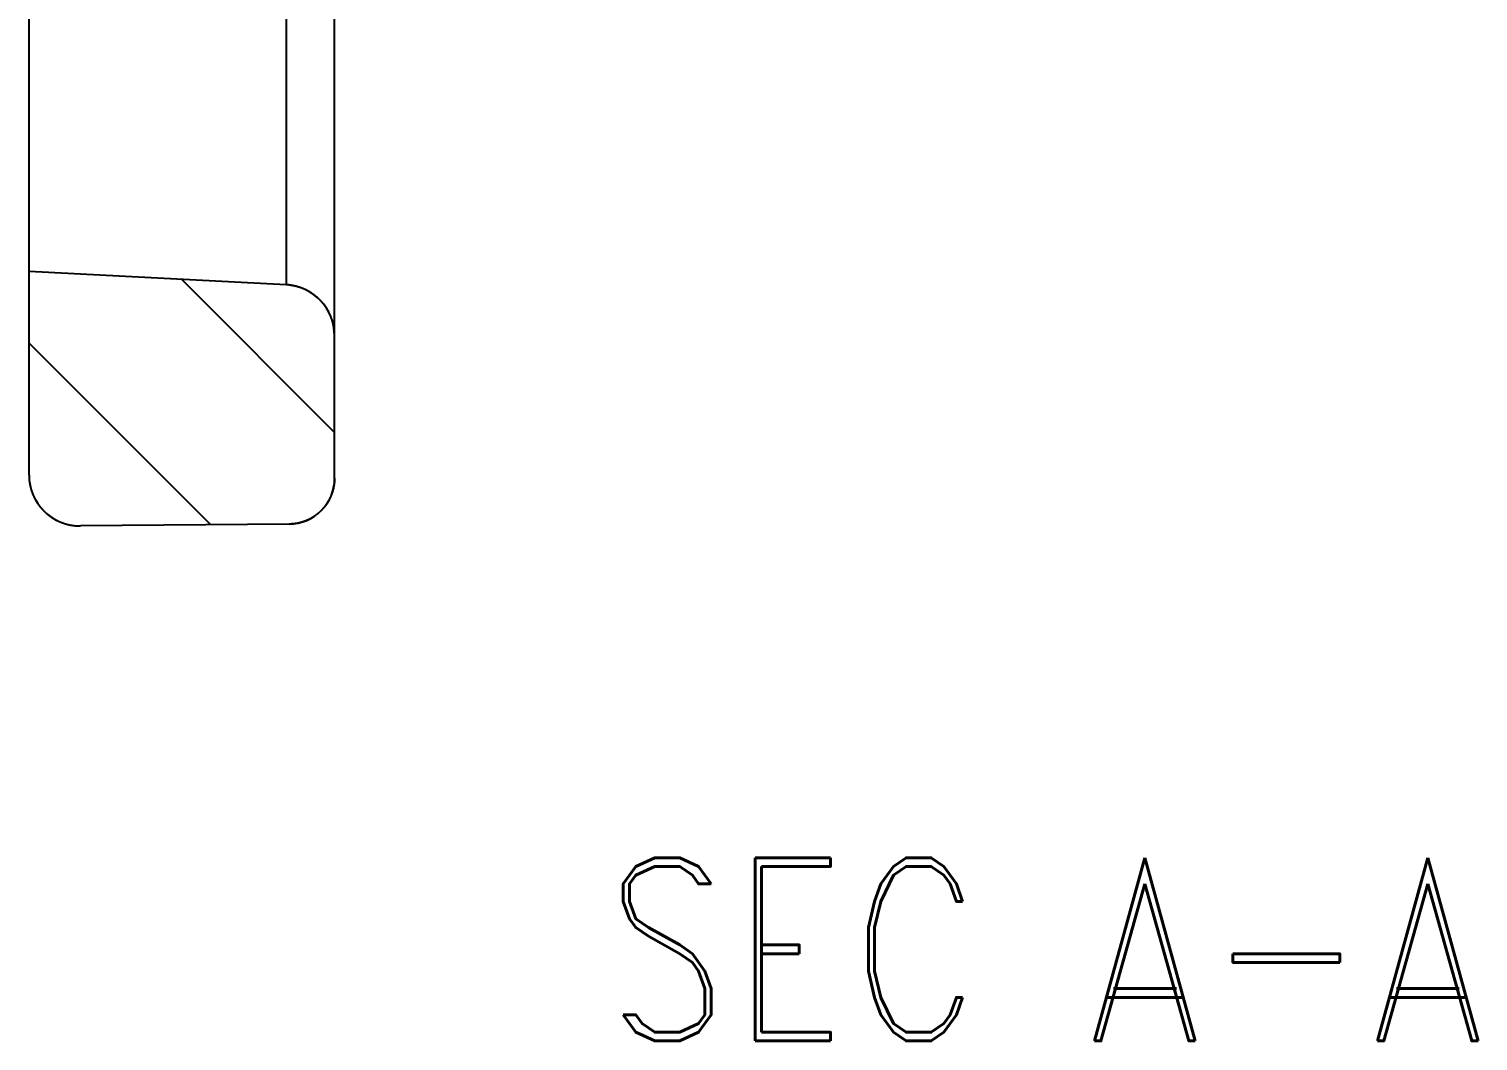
# Model space of a CAD drawing. Header units: millimetres. Extents: x 1786 to 2815, y -2075 to -1928.
# Drawn here: x 2621.83 to 2636.05, y -2017.81 to -2007.87 of the extents above; entities that cross this region are included whole.
import ezdxf
from ezdxf.enums import TextEntityAlignment as Align

# ---------------------------------------------------------------- set-up
doc = ezdxf.new("R2010")
doc.units = ezdxf.units.MM
doc.layers.add('hatch', color=56, linetype='Continuous', lineweight=9)
doc.styles.add('LongTou', font='romand.shx', dxfattribs={"width": 0.8, "bigfont": 'whgdtxt.shx'})

msp = doc.modelspace()

# ---------------------------------------------------------------- hatches: boundary and pattern name
at = {"linetype": 'Continuous'}
h = msp.add_hatch(dxfattribs=at)
h.set_pattern_fill('DEFAULT__1', color=40, scale=1.5, angle=135, style=0, pattern_type=0)
h.set_pattern_definition([(135, (3218.2217, -2520.3783), (-1.0606602, -1.0606602), [])])
edge = h.paths.add_edge_path()
edge.add_line((2624.826, -2012.283), (2624.826, -2010.883))
edge.add_spline(control_points=[(2624.826, -2012.283), (2624.826, -2012.545), (2624.641, -2012.731), (2624.379, -2012.733)], knot_values=[0, 0, 0, 0, 1, 1, 1, 1], weights=[1, 0.80679, 0.80679, 1], degree=3, periodic=0)
edge.add_line((2624.379, -2012.733), (2622.33, -2012.751))
edge.add_spline(control_points=[(2621.826, -2012.251), (2621.826, -2012.546), (2622.035, -2012.753), (2622.33, -2012.751)], knot_values=[0, 0, 0, 0, 1, 1, 1, 1], weights=[1, 0.802676, 0.802676, 1], degree=3, periodic=0)
edge.add_line((2621.826, -2012.251), (2621.826, -2010.251))
edge.add_line((2624.352, -2010.383), (2621.826, -2010.251))
edge.add_spline(control_points=[(2624.826, -2010.883), (2624.826, -2010.602), (2624.632, -2010.398), (2624.352, -2010.383)], knot_values=[0, 0, 0, 0, 1, 1, 1, 1], weights=[1, 0.816916, 0.816916, 1], degree=3, periodic=0)
edge = h.paths.add_edge_path()
edge.add_line((2624.826, -2006.119), (2624.826, -2002.499))
edge.add_spline(control_points=[(2624.826, -2006.119), (2624.826, -2006.4), (2624.632, -2006.604), (2624.352, -2006.618)], knot_values=[0, 0, 0, 0, 1, 1, 1, 1], weights=[1, 0.816916, 0.816916, 1], degree=3, periodic=0)
edge.add_line((2624.352, -2006.618), (2621.826, -2006.751))
edge.add_line((2621.826, -2006.751), (2621.826, -1962.451))
edge.add_line((2624.352, -1962.583), (2621.826, -1962.451))
edge.add_spline(control_points=[(2624.826, -1963.083), (2624.826, -1962.802), (2624.632, -1962.598), (2624.352, -1962.583)], knot_values=[0, 0, 0, 0, 1, 1, 1, 1], weights=[1, 0.816916, 0.816916, 1], degree=3, periodic=0)
edge.add_line((2624.826, -1966.703), (2624.826, -1963.083))
edge.add_line((2625.943, -1966.752), (2624.826, -1966.703))
edge.add_spline(control_points=[(2626.326, -1967.151), (2626.326, -1966.925), (2626.169, -1966.762), (2625.943, -1966.752)], knot_values=[0, 0, 0, 0, 1, 1, 1, 1], weights=[1, 0.814909, 0.814909, 1], degree=3, periodic=0)
edge.add_line((2626.326, -1967.244), (2626.326, -1967.151))
edge.add_spline(control_points=[(2626.326, -1967.244), (2626.326, -1967.47), (2626.169, -1967.633), (2625.943, -1967.643)], knot_values=[0, 0, 0, 0, 1, 1, 1, 1], weights=[1, 0.814909, 0.814909, 1], degree=3, periodic=0)
edge.add_line((2623.826, -1967.736), (2625.943, -1967.643))
edge.add_line((2623.826, -2001.466), (2623.826, -1967.736))
edge.add_line((2623.826, -2001.466), (2625.943, -2001.558))
edge.add_spline(control_points=[(2626.326, -2001.958), (2626.326, -2001.732), (2626.169, -2001.568), (2625.943, -2001.558)], knot_values=[0, 0, 0, 0, 1, 1, 1, 1], weights=[1, 0.814909, 0.814909, 1], degree=3, periodic=0)
edge.add_line((2626.326, -2002.05), (2626.326, -2001.958))
edge.add_spline(control_points=[(2626.326, -2002.05), (2626.326, -2002.277), (2626.169, -2002.44), (2625.943, -2002.45)], knot_values=[0, 0, 0, 0, 1, 1, 1, 1], weights=[1, 0.814909, 0.814909, 1], degree=3, periodic=0)
edge.add_line((2625.943, -2002.45), (2624.826, -2002.499))
edge = h.paths.add_edge_path()
edge.add_line((2624.826, -1958.319), (2624.826, -1956.919))
edge.add_spline(control_points=[(2624.826, -1958.319), (2624.826, -1958.6), (2624.632, -1958.804), (2624.352, -1958.818)], knot_values=[0, 0, 0, 0, 1, 1, 1, 1], weights=[1, 0.816916, 0.816916, 1], degree=3, periodic=0)
edge.add_line((2624.352, -1958.818), (2621.826, -1958.951))
edge.add_line((2621.826, -1958.951), (2621.826, -1956.951))
edge.add_spline(control_points=[(2621.826, -1956.951), (2621.826, -1956.656), (2622.035, -1956.448), (2622.33, -1956.451)], knot_values=[0, 0, 0, 0, 1, 1, 1, 1], weights=[1, 0.802676, 0.802676, 1], degree=3, periodic=0)
edge.add_line((2624.379, -1956.469), (2622.33, -1956.451))
edge.add_spline(control_points=[(2624.826, -1956.919), (2624.826, -1956.657), (2624.641, -1956.471), (2624.379, -1956.469)], knot_values=[0, 0, 0, 0, 1, 1, 1, 1], weights=[1, 0.80679, 0.80679, 1], degree=3, periodic=0)

# ---------------------------------------------------------------- linework, layer by layer
at = {"color": 7, "linetype": 'Continuous'}
for p, q in [((2621.826, -2012.251, 0), (2621.826, -1956.951, 0)), ((2624.826, -2012.283, 0), (2624.826, -2002.499, 0)), ((2624.352, -2006.618, 0), (2624.352, -2010.383, 0)), ((2624.352, -2010.383, 0), (2621.826, -2010.251, 0)), ((2624.352, -2010.383, 0), (2621.826, -2010.251, 0)), ((2621.826, -2012.251, 0), (2621.826, -2010.251, 0)), ((2624.826, -2012.283, 0), (2624.826, -2010.883, 0)), ((2624.379, -2012.733, 0), (2622.33, -2012.751, 0)), ((2624.379, -2012.733, 0), (2622.33, -2012.751, 0))]:
    msp.add_line(p, q, dxfattribs=at)
for centre, radius, start, end in [((2624.326, -2010.883, 0), 0.5, 0, 87), ((2622.326, -2012.251, 0), 0.5, 180, 270.5), ((2624.376, -2012.283, 0), 0.45, 270.5, 0)]:
    msp.add_arc(centre, radius, start, end, dxfattribs=at)
for points, knots in [([(2624.826, -2010.883, 0), (2624.826, -2010.881, 0), (2624.826, -2010.877, 0), (2624.825, -2010.872, 0), (2624.825, -2010.866, 0), (2624.825, -2010.861, 0), (2624.825, -2010.855, 0), (2624.824, -2010.85, 0), (2624.824, -2010.844, 0), (2624.824, -2010.839, 0), (2624.823, -2010.833, 0), (2624.823, -2010.828, 0), (2624.822, -2010.822, 0), (2624.821, -2010.817, 0), (2624.82, -2010.811, 0), (2624.82, -2010.805, 0), (2624.819, -2010.8, 0), (2624.818, -2010.794, 0), (2624.817, -2010.789, 0), (2624.816, -2010.783, 0), (2624.814, -2010.777, 0), (2624.813, -2010.772, 0), (2624.812, -2010.766, 0), (2624.81, -2010.76, 0), (2624.809, -2010.755, 0), (2624.807, -2010.749, 0), (2624.806, -2010.743, 0), (2624.804, -2010.738, 0), (2624.802, -2010.732, 0), (2624.801, -2010.726, 0), (2624.799, -2010.721, 0), (2624.797, -2010.715, 0), (2624.795, -2010.709, 0), (2624.793, -2010.704, 0), (2624.79, -2010.698, 0), (2624.788, -2010.693, 0), (2624.786, -2010.687, 0), (2624.783, -2010.682, 0), (2624.781, -2010.676, 0), (2624.778, -2010.671, 0), (2624.776, -2010.665, 0), (2624.773, -2010.66, 0), (2624.77, -2010.654, 0), (2624.767, -2010.649, 0), (2624.765, -2010.643, 0), (2624.762, -2010.638, 0), (2624.759, -2010.633, 0), (2624.755, -2010.627, 0), (2624.752, -2010.622, 0), (2624.749, -2010.617, 0), (2624.746, -2010.612, 0), (2624.742, -2010.606, 0), (2624.739, -2010.601, 0), (2624.735, -2010.596, 0), (2624.732, -2010.591, 0), (2624.728, -2010.586, 0), (2624.724, -2010.581, 0), (2624.721, -2010.576, 0), (2624.717, -2010.571, 0), (2624.713, -2010.566, 0), (2624.709, -2010.562, 0), (2624.705, -2010.557, 0), (2624.701, -2010.552, 0), (2624.697, -2010.548, 0), (2624.692, -2010.543, 0), (2624.688, -2010.538, 0), (2624.684, -2010.534, 0), (2624.68, -2010.529, 0), (2624.675, -2010.525, 0), (2624.671, -2010.521, 0), (2624.666, -2010.516, 0), (2624.662, -2010.512, 0), (2624.657, -2010.508, 0), (2624.652, -2010.504, 0), (2624.647, -2010.5, 0), (2624.643, -2010.496, 0), (2624.638, -2010.492, 0), (2624.633, -2010.488, 0), (2624.628, -2010.484, 0), (2624.623, -2010.481, 0), (2624.618, -2010.477, 0), (2624.613, -2010.474, 0), (2624.608, -2010.47, 0), (2624.603, -2010.467, 0), (2624.598, -2010.463, 0), (2624.593, -2010.46, 0), (2624.587, -2010.457, 0), (2624.582, -2010.453, 0), (2624.577, -2010.45, 0), (2624.572, -2010.447, 0), (2624.566, -2010.444, 0), (2624.561, -2010.441, 0), (2624.556, -2010.439, 0), (2624.55, -2010.436, 0), (2624.545, -2010.433, 0), (2624.539, -2010.431, 0), (2624.534, -2010.428, 0), (2624.528, -2010.426, 0), (2624.523, -2010.423, 0), (2624.517, -2010.421, 0), (2624.512, -2010.419, 0), (2624.506, -2010.416, 0), (2624.501, -2010.414, 0), (2624.495, -2010.412, 0), (2624.49, -2010.41, 0), (2624.484, -2010.408, 0), (2624.479, -2010.407, 0), (2624.473, -2010.405, 0), (2624.467, -2010.403, 0), (2624.462, -2010.401, 0), (2624.456, -2010.4, 0), (2624.451, -2010.398, 0), (2624.445, -2010.397, 0), (2624.44, -2010.396, 0), (2624.434, -2010.394, 0), (2624.428, -2010.393, 0), (2624.423, -2010.392, 0), (2624.417, -2010.391, 0), (2624.412, -2010.39, 0), (2624.406, -2010.389, 0), (2624.401, -2010.388, 0), (2624.395, -2010.387, 0), (2624.39, -2010.387, 0), (2624.384, -2010.386, 0), (2624.379, -2010.385, 0), (2624.373, -2010.385, 0), (2624.368, -2010.384, 0), (2624.362, -2010.384, 0), (2624.357, -2010.384, 0), (2624.353, -2010.383, 0), (2624.352, -2010.383, 0)], [0, 0, 0, 0, 0.0053893, 0.0108014, 0.0162363, 0.0216938, 0.0271736, 0.0326756, 0.0381996, 0.0437453, 0.0493127, 0.0549013, 0.0605111, 0.0661417, 0.0717929, 0.0774646, 0.0831563, 0.0888679, 0.0945991, 0.1003496, 0.1061192, 0.1119075, 0.1177142, 0.123539, 0.1293817, 0.1352419, 0.1411192, 0.1470134, 0.1529241, 0.1588509, 0.1647936, 0.1707517, 0.1767249, 0.1827128, 0.1887151, 0.1947313, 0.2007611, 0.206804, 0.2128597, 0.2189278, 0.2250079, 0.2310995, 0.2372022, 0.2433156, 0.2494393, 0.2555728, 0.2617157, 0.2678676, 0.274028, 0.2801964, 0.2863724, 0.2925556, 0.2987454, 0.3049415, 0.3111433, 0.3173504, 0.3235623, 0.3297785, 0.3359986, 0.3422221, 0.3484484, 0.3546772, 0.3609079, 0.3671401, 0.3733733, 0.3796069, 0.3858405, 0.3920736, 0.3983058, 0.4045365, 0.4107653, 0.4169917, 0.4232151, 0.4294352, 0.4356514, 0.4418633, 0.4480704, 0.4542722, 0.4604683, 0.4666582, 0.4728413, 0.4790173, 0.4851858, 0.4913461, 0.497498, 0.5036409, 0.5097744, 0.5158981, 0.5220115, 0.5281143, 0.5342059, 0.5402859, 0.546354, 0.5524097, 0.5584527, 0.5644825, 0.5704987, 0.5765009, 0.5824888, 0.588462, 0.5944201, 0.6003628, 0.6062897, 0.6122004, 0.6180945, 0.6239719, 0.6298321, 0.6356747, 0.6414996, 0.6473063, 0.6530946, 0.6588641, 0.6646146, 0.6703458, 0.6760574, 0.6817492, 0.6874208, 0.6930721, 0.6987027, 0.7043124, 0.7099011, 0.7154684, 0.7210142, 0.7265381, 0.7320401, 0.73752, 0.7429774, 0.7484123, 0.7538245, 0.7592137, 0.7592137, 0.7592137, 0.7592137]), ([(2621.826, -2012.251, 0), (2621.826, -2012.253, 0), (2621.826, -2012.256, 0), (2621.826, -2012.262, 0), (2621.826, -2012.268, 0), (2621.826, -2012.273, 0), (2621.826, -2012.279, 0), (2621.827, -2012.285, 0), (2621.827, -2012.29, 0), (2621.828, -2012.296, 0), (2621.828, -2012.302, 0), (2621.829, -2012.307, 0), (2621.829, -2012.313, 0), (2621.83, -2012.319, 0), (2621.831, -2012.325, 0), (2621.832, -2012.331, 0), (2621.833, -2012.336, 0), (2621.834, -2012.342, 0), (2621.835, -2012.348, 0), (2621.836, -2012.354, 0), (2621.838, -2012.36, 0), (2621.839, -2012.366, 0), (2621.84, -2012.372, 0), (2621.842, -2012.377, 0), (2621.843, -2012.383, 0), (2621.845, -2012.389, 0), (2621.847, -2012.395, 0), (2621.849, -2012.401, 0), (2621.85, -2012.407, 0), (2621.852, -2012.412, 0), (2621.854, -2012.418, 0), (2621.857, -2012.424, 0), (2621.859, -2012.43, 0), (2621.861, -2012.436, 0), (2621.863, -2012.442, 0), (2621.866, -2012.447, 0), (2621.868, -2012.453, 0), (2621.871, -2012.459, 0), (2621.873, -2012.465, 0), (2621.876, -2012.47, 0), (2621.879, -2012.476, 0), (2621.882, -2012.482, 0), (2621.885, -2012.487, 0), (2621.888, -2012.493, 0), (2621.891, -2012.498, 0), (2621.894, -2012.504, 0), (2621.898, -2012.509, 0), (2621.901, -2012.515, 0), (2621.904, -2012.52, 0), (2621.908, -2012.526, 0), (2621.911, -2012.531, 0), (2621.915, -2012.536, 0), (2621.919, -2012.542, 0), (2621.923, -2012.547, 0), (2621.926, -2012.552, 0), (2621.93, -2012.557, 0), (2621.934, -2012.562, 0), (2621.939, -2012.567, 0), (2621.943, -2012.572, 0), (2621.947, -2012.577, 0), (2621.951, -2012.582, 0), (2621.956, -2012.587, 0), (2621.96, -2012.592, 0), (2621.964, -2012.597, 0), (2621.969, -2012.601, 0), (2621.974, -2012.606, 0), (2621.978, -2012.61, 0), (2621.983, -2012.615, 0), (2621.988, -2012.619, 0), (2621.992, -2012.624, 0), (2621.997, -2012.628, 0), (2622.002, -2012.632, 0), (2622.007, -2012.636, 0), (2622.012, -2012.641, 0), (2622.017, -2012.645, 0), (2622.023, -2012.649, 0), (2622.028, -2012.652, 0), (2622.033, -2012.656, 0), (2622.038, -2012.66, 0), (2622.044, -2012.664, 0), (2622.049, -2012.667, 0), (2622.054, -2012.671, 0), (2622.06, -2012.674, 0), (2622.065, -2012.678, 0), (2622.071, -2012.681, 0), (2622.076, -2012.684, 0), (2622.082, -2012.687, 0), (2622.087, -2012.69, 0), (2622.093, -2012.693, 0), (2622.099, -2012.696, 0), (2622.104, -2012.699, 0), (2622.11, -2012.702, 0), (2622.116, -2012.705, 0), (2622.121, -2012.707, 0), (2622.127, -2012.71, 0), (2622.133, -2012.712, 0), (2622.139, -2012.715, 0), (2622.145, -2012.717, 0), (2622.15, -2012.719, 0), (2622.156, -2012.721, 0), (2622.162, -2012.723, 0), (2622.168, -2012.725, 0), (2622.174, -2012.727, 0), (2622.18, -2012.729, 0), (2622.186, -2012.731, 0), (2622.191, -2012.733, 0), (2622.197, -2012.734, 0), (2622.203, -2012.736, 0), (2622.209, -2012.737, 0), (2622.215, -2012.738, 0), (2622.221, -2012.74, 0), (2622.227, -2012.741, 0), (2622.233, -2012.742, 0), (2622.238, -2012.743, 0), (2622.244, -2012.744, 0), (2622.25, -2012.745, 0), (2622.256, -2012.746, 0), (2622.262, -2012.747, 0), (2622.267, -2012.747, 0), (2622.273, -2012.748, 0), (2622.279, -2012.749, 0), (2622.285, -2012.749, 0), (2622.29, -2012.75, 0), (2622.296, -2012.75, 0), (2622.302, -2012.75, 0), (2622.307, -2012.751, 0), (2622.313, -2012.751, 0), (2622.319, -2012.751, 0), (2622.324, -2012.751, 0), (2622.328, -2012.751, 0), (2622.33, -2012.751, 0)], [0, 0, 0, 0, 0.0055611, 0.0111477, 0.0167596, 0.0223966, 0.0280586, 0.0337453, 0.0394566, 0.0451921, 0.0509518, 0.0567353, 0.0625425, 0.068373, 0.0742266, 0.0801031, 0.0860022, 0.0919235, 0.0978668, 0.1038319, 0.1098183, 0.1158258, 0.1218541, 0.1279028, 0.1339716, 0.1400601, 0.146168, 0.1522948, 0.1584403, 0.1646041, 0.1707858, 0.1769849, 0.183201, 0.1894338, 0.1956829, 0.2019477, 0.208228, 0.2145231, 0.2208328, 0.2271565, 0.2334937, 0.2398441, 0.246207, 0.2525822, 0.258969, 0.2653669, 0.2717756, 0.2781944, 0.2846229, 0.2910606, 0.2975069, 0.3039614, 0.3104234, 0.3168925, 0.3233682, 0.3298499, 0.3363371, 0.3428292, 0.3493257, 0.355826, 0.3623296, 0.3688361, 0.3753447, 0.3818549, 0.3883663, 0.3948782, 0.4013901, 0.4079015, 0.4144118, 0.4209204, 0.4274268, 0.4339304, 0.4404308, 0.4469273, 0.4534194, 0.4599065, 0.4663882, 0.4728639, 0.479333, 0.4857951, 0.4922495, 0.4986958, 0.5051335, 0.511562, 0.5179809, 0.5243895, 0.5307875, 0.5371743, 0.5435494, 0.5499124, 0.5562627, 0.5626, 0.5689237, 0.5752333, 0.5815285, 0.5878087, 0.5940736, 0.6003226, 0.6065554, 0.6127716, 0.6189707, 0.6251523, 0.6313161, 0.6374616, 0.6435885, 0.6496964, 0.6557849, 0.6618536, 0.6679023, 0.6739306, 0.6799381, 0.6859246, 0.6918896, 0.6978329, 0.7037543, 0.7096533, 0.7155298, 0.7213835, 0.727214, 0.7330211, 0.7388046, 0.7445643, 0.7502999, 0.7560111, 0.7616978, 0.7673598, 0.7729969, 0.7786088, 0.7841953, 0.7897564, 0.7897564, 0.7897564, 0.7897564]), ([(2624.826, -2012.283, 0), (2624.826, -2012.285, 0), (2624.826, -2012.288, 0), (2624.825, -2012.293, 0), (2624.825, -2012.298, 0), (2624.825, -2012.303, 0), (2624.825, -2012.308, 0), (2624.825, -2012.313, 0), (2624.824, -2012.318, 0), (2624.824, -2012.323, 0), (2624.823, -2012.328, 0), (2624.823, -2012.333, 0), (2624.822, -2012.339, 0), (2624.821, -2012.344, 0), (2624.821, -2012.349, 0), (2624.82, -2012.354, 0), (2624.819, -2012.359, 0), (2624.818, -2012.364, 0), (2624.817, -2012.37, 0), (2624.816, -2012.375, 0), (2624.815, -2012.38, 0), (2624.814, -2012.385, 0), (2624.812, -2012.391, 0), (2624.811, -2012.396, 0), (2624.81, -2012.401, 0), (2624.808, -2012.406, 0), (2624.807, -2012.411, 0), (2624.805, -2012.417, 0), (2624.804, -2012.422, 0), (2624.802, -2012.427, 0), (2624.8, -2012.432, 0), (2624.798, -2012.437, 0), (2624.796, -2012.443, 0), (2624.794, -2012.448, 0), (2624.792, -2012.453, 0), (2624.79, -2012.458, 0), (2624.788, -2012.463, 0), (2624.786, -2012.468, 0), (2624.783, -2012.473, 0), (2624.781, -2012.479, 0), (2624.778, -2012.484, 0), (2624.776, -2012.489, 0), (2624.773, -2012.494, 0), (2624.77, -2012.499, 0), (2624.768, -2012.504, 0), (2624.765, -2012.509, 0), (2624.762, -2012.513, 0), (2624.759, -2012.518, 0), (2624.756, -2012.523, 0), (2624.753, -2012.528, 0), (2624.75, -2012.533, 0), (2624.747, -2012.538, 0), (2624.743, -2012.542, 0), (2624.74, -2012.547, 0), (2624.737, -2012.552, 0), (2624.733, -2012.556, 0), (2624.73, -2012.561, 0), (2624.726, -2012.565, 0), (2624.722, -2012.57, 0), (2624.719, -2012.574, 0), (2624.715, -2012.579, 0), (2624.711, -2012.583, 0), (2624.707, -2012.587, 0), (2624.703, -2012.591, 0), (2624.699, -2012.596, 0), (2624.695, -2012.6, 0), (2624.691, -2012.604, 0), (2624.687, -2012.608, 0), (2624.683, -2012.612, 0), (2624.678, -2012.616, 0), (2624.674, -2012.62, 0), (2624.67, -2012.623, 0), (2624.665, -2012.627, 0), (2624.661, -2012.631, 0), (2624.656, -2012.635, 0), (2624.652, -2012.638, 0), (2624.647, -2012.642, 0), (2624.643, -2012.645, 0), (2624.638, -2012.648, 0), (2624.633, -2012.652, 0), (2624.629, -2012.655, 0), (2624.624, -2012.658, 0), (2624.619, -2012.661, 0), (2624.614, -2012.664, 0), (2624.609, -2012.667, 0), (2624.605, -2012.67, 0), (2624.6, -2012.673, 0), (2624.595, -2012.676, 0), (2624.59, -2012.679, 0), (2624.585, -2012.681, 0), (2624.58, -2012.684, 0), (2624.575, -2012.687, 0), (2624.57, -2012.689, 0), (2624.565, -2012.691, 0), (2624.559, -2012.694, 0), (2624.554, -2012.696, 0), (2624.549, -2012.698, 0), (2624.544, -2012.7, 0), (2624.539, -2012.702, 0), (2624.534, -2012.704, 0), (2624.529, -2012.706, 0), (2624.523, -2012.708, 0), (2624.518, -2012.71, 0), (2624.513, -2012.711, 0), (2624.508, -2012.713, 0), (2624.503, -2012.715, 0), (2624.497, -2012.716, 0), (2624.492, -2012.718, 0), (2624.487, -2012.719, 0), (2624.482, -2012.72, 0), (2624.476, -2012.721, 0), (2624.471, -2012.723, 0), (2624.466, -2012.724, 0), (2624.461, -2012.725, 0), (2624.456, -2012.726, 0), (2624.451, -2012.727, 0), (2624.445, -2012.728, 0), (2624.44, -2012.728, 0), (2624.435, -2012.729, 0), (2624.43, -2012.73, 0), (2624.425, -2012.73, 0), (2624.42, -2012.731, 0), (2624.415, -2012.731, 0), (2624.41, -2012.732, 0), (2624.404, -2012.732, 0), (2624.399, -2012.732, 0), (2624.394, -2012.733, 0), (2624.389, -2012.733, 0), (2624.384, -2012.733, 0), (2624.381, -2012.733, 0), (2624.379, -2012.733, 0)], [0, 0, 0, 0, 0.0049613, 0.0099448, 0.0149504, 0.019978, 0.0250273, 0.0300983, 0.0351906, 0.0403042, 0.0454388, 0.0505942, 0.0557701, 0.0609665, 0.066183, 0.0714194, 0.0766755, 0.081951, 0.0872457, 0.0925593, 0.0978915, 0.103242, 0.1086107, 0.1139971, 0.1194009, 0.124822, 0.1302599, 0.1357143, 0.1411849, 0.1466714, 0.1521735, 0.1576907, 0.1632227, 0.1687693, 0.1743299, 0.1799043, 0.185492, 0.1910927, 0.196706, 0.2023315, 0.2079687, 0.2136173, 0.2192769, 0.2249471, 0.2306274, 0.2363173, 0.2420166, 0.2477247, 0.2534412, 0.2591656, 0.2648975, 0.2706365, 0.2763821, 0.2821338, 0.2878912, 0.2936538, 0.2994212, 0.3051929, 0.3109683, 0.3167471, 0.3225288, 0.3283129, 0.3340989, 0.3398863, 0.3456746, 0.3514635, 0.3572523, 0.3630407, 0.3688281, 0.3746141, 0.3803981, 0.3861798, 0.3919586, 0.3977341, 0.4035057, 0.4092731, 0.4150357, 0.4207931, 0.4265449, 0.4322905, 0.4380294, 0.4437614, 0.4494858, 0.4552023, 0.4609104, 0.4666096, 0.4722996, 0.4779799, 0.48365, 0.4893096, 0.4949583, 0.5005955, 0.506221, 0.5118343, 0.517435, 0.5230227, 0.5285971, 0.5341577, 0.5397042, 0.5452363, 0.5507535, 0.5562556, 0.5617421, 0.5672127, 0.5726671, 0.578105, 0.583526, 0.5889299, 0.5943163, 0.5996849, 0.6050355, 0.6103677, 0.6156813, 0.6209759, 0.6262514, 0.6315075, 0.636744, 0.6419605, 0.6471568, 0.6523328, 0.6574882, 0.6626228, 0.6677363, 0.6728287, 0.6778996, 0.682949, 0.6879765, 0.6929822, 0.6979657, 0.702927, 0.702927, 0.702927, 0.702927])]:
    msp.add_open_spline(points, degree=3, knots=knots, dxfattribs=at)

# ---------------------------------------------------------------- texts
at = {"layer": 'hatch', "color": 6, "style": 'LongTou', "width": 0.8}
msp.add_text('SEC A-A', height=1.8, dxfattribs=at).set_placement((2631.826, -2016.909), align=Align.MIDDLE)

doc.saveas('drawing.dxf')
